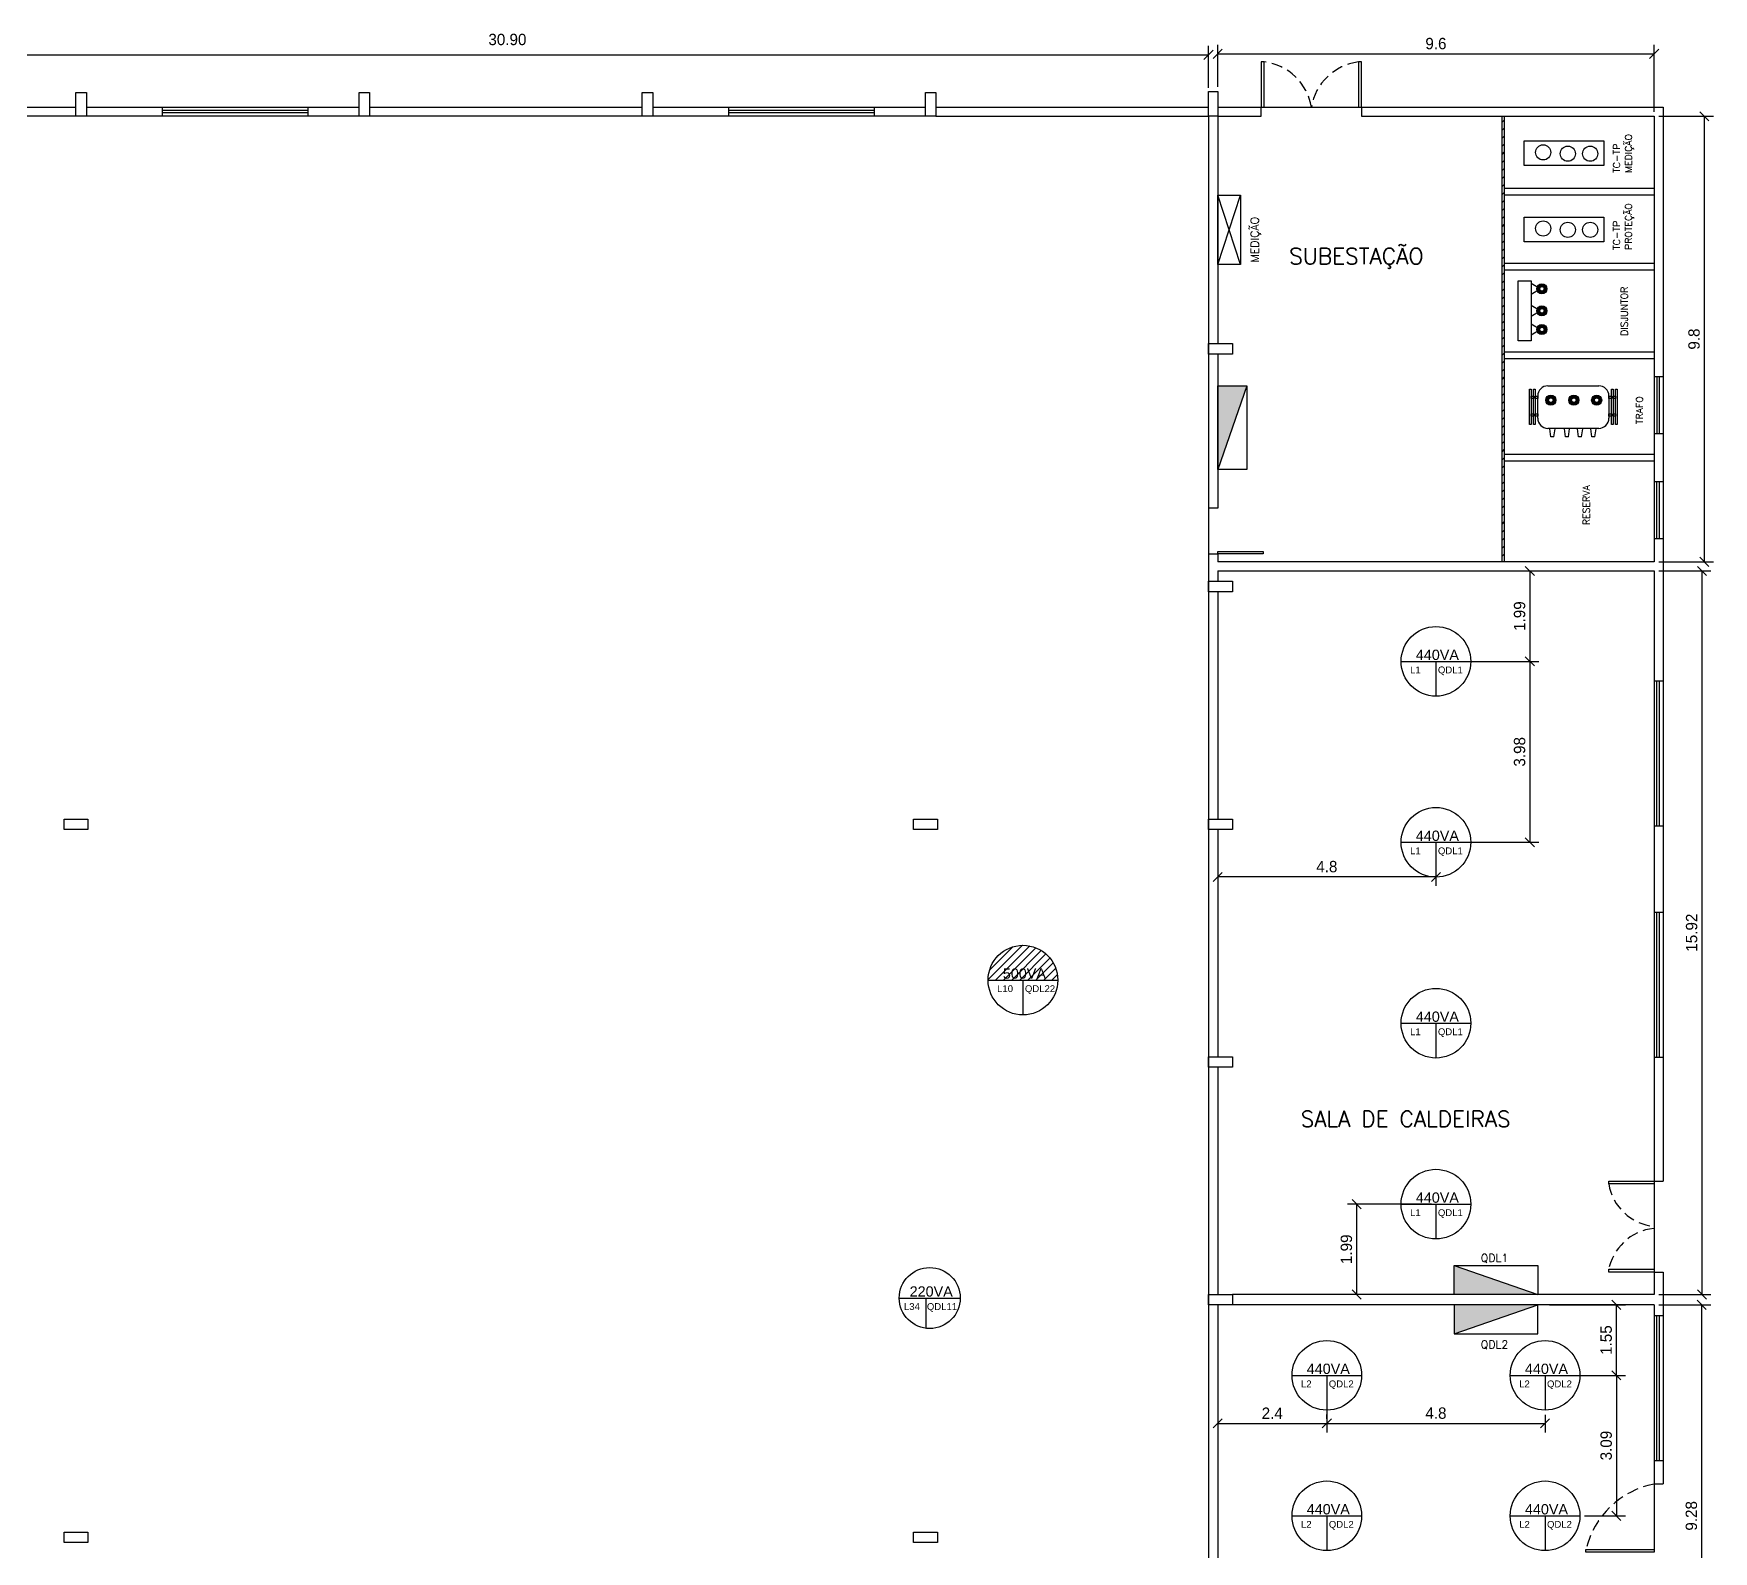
# Model space of a CAD drawing. Extents: x 196 to 565, y -49 to 207.
# Drawn here: x 303.82 to 340.78, y 29.26 to 62.65 of the extents above; entities that cross this region are included whole.
import ezdxf

# ---------------------------------------------------------------- set-up
doc = ezdxf.new("R2010")
doc.units = 0
doc.header["$MEASUREMENT"] = 0
doc.linetypes.add('DASHED2', pattern=[0.375, 0.25, -0.125])
doc.layers.get('0').update_dxf_attribs({"linetype": 'CONTINUOUS'})
doc.layers.get('DEFPOINTS').update_dxf_attribs({"linetype": 'CONTINUOUS'})
for name, color, linetype in [('_ARQ', 5, 'CONTINUOUS'), ('_ARQ-TEXTO', 4, 'CONTINUOUS'), ('_COTAS', 4, 'CONTINUOUS'), ('_ELT-LUMINARIAS', 3, 'CONTINUOUS'), ('_ELT-MÁQUINAS', 3, 'CONTINUOUS'), ('_ELT-PONTO', 2, 'CONTINUOUS'), ('_ELT-PONTO-TEXTO', 4, 'CONTINUOUS')]:
    doc.layers.add(name, color=color, linetype=linetype)
doc.styles.add('ARIAL', font='arial.ttf')
doc.styles.add('ROMANS', font='romans')
doc.dimstyles.new('LUMINOTECNICO', dxfattribs={"dimscale": 0, "dimtxt": 0.25, "dimasz": 0.2, "dimexe": 0.2, "dimexo": 0.1, "dimgap": 0.1, "dimtad": 1, "dimdsep": 46, "dimtxsty": 'Standard', "dimblk1": 'OBLIQUE', "dimblk2": 'OBLIQUE', "dimsah": 1, "dimcen": 0.2, "dimadec": 1, "dimazin": 0, "dimtfac": 1, "dimtmove": 0, "dimatfit": 3, "dimldrblk": 'OBLIQUE', "dimfxl": 1, "dimtolj": 1, "dimtzin": 0, "dimarcsym": 0})

# ---------------------------------------------------------------- blocks, each defined once
blk = doc.blocks.new('_OBLIQUE')
at = {"color": 0, "linetype": 'ByBlock'}
blk.add_line((-0.5, -0.5), (0.5, 0.5), dxfattribs=at)
blk = doc.blocks.new('*D28')
at = {"layer": '_COTAS', "color": 0, "linetype": 'Continuous', "lineweight": -2, "transparency": 16777216}
for p, q in [((329.873, 61.476), (329.873, 62.402)), ((329.873, 62.202), (339.473, 62.202)), ((339.473, 60.928), (339.473, 62.402))]:
    blk.add_line(p, q, dxfattribs=at)
at = {"layer": 'DEFPOINTS', "color": 0, "linetype": 'Continuous', "transparency": 16777216}
for p in [(339.473, 62.202), (329.873, 61.376), (339.473, 60.828)]:
    blk.add_point(p, dxfattribs=at)
at = {"layer": '_COTAS', "color": 0, "linetype": 'Continuous', "lineweight": -2, "transparency": 16777216, "xscale": 0.2, "yscale": 0.2, "zscale": 0.2, "rotation": 180}
blk.add_blockref('_OBLIQUE', (329.873, 62.202), dxfattribs=at)
at = {"layer": '_COTAS', "color": 0, "linetype": 'Continuous', "lineweight": -2, "transparency": 16777216, "xscale": 0.2, "yscale": 0.2, "zscale": 0.2}
blk.add_blockref('_OBLIQUE', (339.473, 62.202), dxfattribs=at)
at = {"layer": '_COTAS', "color": 0, "linetype": 'Continuous', "transparency": 16777216, "insert": (334.673, 62.427), "char_height": 0.25, "attachment_point": 5}
blk.add_mtext('\\A1;9.6', dxfattribs=at)
blk = doc.blocks.new('*D29')
at = {"layer": '_COTAS', "color": 0, "linetype": 'Continuous', "lineweight": -2, "transparency": 16777216}
for p, q in [((339.573, 60.828), (340.777, 60.828)), ((340.577, 60.828), (340.577, 51.028)), ((339.573, 51.028), (340.777, 51.028))]:
    blk.add_line(p, q, dxfattribs=at)
at = {"layer": 'DEFPOINTS', "color": 0, "linetype": 'Continuous', "transparency": 16777216}
for p in [(339.473, 60.828), (339.473, 51.028), (340.577, 51.028)]:
    blk.add_point(p, dxfattribs=at)
at = {"layer": '_COTAS', "color": 0, "linetype": 'Continuous', "lineweight": -2, "transparency": 16777216, "xscale": 0.2, "yscale": 0.2, "zscale": 0.2}
for p, rotation in [((340.577, 60.828), 90), ((340.577, 51.028), 270)]:
    blk.add_blockref('_OBLIQUE', p, dxfattribs=dict(at, rotation=rotation))
at = {"layer": '_COTAS', "color": 0, "linetype": 'Continuous', "transparency": 16777216, "insert": (340.352, 55.928), "char_height": 0.25, "attachment_point": 5, "rotation": 90}
blk.add_mtext('\\A1;9.8', dxfattribs=at)
blk = doc.blocks.new('*D30')
at = {"layer": '_COTAS', "color": 0, "linetype": 'Continuous', "lineweight": -2, "transparency": 16777216}
for p, q in [((339.573, 50.828), (340.724, 50.828)), ((340.524, 50.828), (340.524, 34.911)), ((339.573, 34.911), (340.724, 34.911))]:
    blk.add_line(p, q, dxfattribs=at)
at = {"layer": 'DEFPOINTS', "color": 0, "linetype": 'Continuous', "transparency": 16777216}
for p in [(339.473, 50.828), (339.473, 34.911), (340.524, 34.911)]:
    blk.add_point(p, dxfattribs=at)
at = {"layer": '_COTAS', "color": 0, "linetype": 'Continuous', "lineweight": -2, "transparency": 16777216, "xscale": 0.2, "yscale": 0.2, "zscale": 0.2}
for p, rotation in [((340.524, 50.828), 90), ((340.524, 34.911), 270)]:
    blk.add_blockref('_OBLIQUE', p, dxfattribs=dict(at, rotation=rotation))
at = {"layer": '_COTAS', "color": 0, "linetype": 'Continuous', "transparency": 16777216, "insert": (340.299, 42.87), "char_height": 0.25, "attachment_point": 5, "rotation": 90}
blk.add_mtext('\\A1;15.92', dxfattribs=at)
blk = doc.blocks.new('*D31')
at = {"layer": '_COTAS', "color": 0, "linetype": 'Continuous', "lineweight": -2, "transparency": 16777216}
for p, q in [((339.573, 34.682), (340.718, 34.682)), ((340.518, 34.682), (340.518, 25.4)), ((339.573, 25.4), (340.718, 25.4))]:
    blk.add_line(p, q, dxfattribs=at)
at = {"layer": 'DEFPOINTS', "color": 0, "linetype": 'Continuous', "transparency": 16777216}
for p in [(339.473, 34.682), (339.473, 25.4), (340.518, 25.4)]:
    blk.add_point(p, dxfattribs=at)
at = {"layer": '_COTAS', "color": 0, "linetype": 'Continuous', "lineweight": -2, "transparency": 16777216, "xscale": 0.2, "yscale": 0.2, "zscale": 0.2}
for p, rotation in [((340.518, 34.682), 90), ((340.518, 25.4), 270)]:
    blk.add_blockref('_OBLIQUE', p, dxfattribs=dict(at, rotation=rotation))
at = {"layer": '_COTAS', "color": 0, "linetype": 'Continuous', "transparency": 16777216, "insert": (340.293, 30.041), "char_height": 0.25, "attachment_point": 5, "rotation": 90}
blk.add_mtext('\\A1;9.28', dxfattribs=at)
blk = doc.blocks.new('LAMP_VaporMetal')
at = {"layer": '_ELT-LUMINARIAS', "linetype": 'Continuous'}
blk.add_circle((0, 0), 0.766, dxfattribs=at)
at = {"layer": '_ELT-MÁQUINAS', "linetype": 'Continuous'}
for p, q in [((-0.766, 0), (0.766, 0)), ((0, 0), (0, -0.766))]:
    blk.add_line(p, q, dxfattribs=at)
at = {"layer": '_ELT-LUMINARIAS', "linetype": 'Continuous', "style": 'ARIAL'}
for tag, p, height in [('220VA', (-0.442, 0.031), 0.226), ('L34', (-0.568, -0.263), 0.15), ('QDL5', (0.044, -0.263), 0.15)]:
    blk.add_attdef(tag, p, '', height=height, dxfattribs=at)
blk = doc.blocks.new('LAMP_Recapagem')
at = {"layer": '_ELT-LUMINARIAS', "linetype": 'Continuous'}
h = blk.add_hatch(dxfattribs=at)
h.set_pattern_fill('ANSI31', color=256)
h.set_pattern_definition([(45, (-325.58795, -41.82564), (-0.08838835, 0.08838835), [])])
h.paths.add_polyline_path([(-0.766, 0), (0.766, 0, 1)])
h.paths.add_polyline_path([(-0.5, -0.03), (0.562, -0.03), (0.562, 0.315), (-0.5, 0.315)], flags=9)
blk.add_circle((0, 0), 0.766, dxfattribs=at)
at = {"layer": '_ELT-MÁQUINAS', "linetype": 'Continuous'}
for p, q in [((-0.766, 0), (0.766, 0)), ((0, 0), (0, -0.766))]:
    blk.add_line(p, q, dxfattribs=at)
at = {"layer": '_ELT-LUMINARIAS', "linetype": 'Continuous', "style": 'ARIAL'}
for tag, p, height in [('990VA', (-0.442, 0.031), 0.226), ('L34', (-0.568, -0.263), 0.15), ('QDL5', (0.044, -0.263), 0.15)]:
    blk.add_attdef(tag, p, '', height=height, dxfattribs=at)
blk = doc.blocks.new('*D39')
at = {"layer": '_COTAS', "color": 0, "linetype": 'Continuous', "lineweight": -2, "transparency": 16777216}
for p, q in [((334.773, 50.828), (336.939, 50.828)), ((336.739, 50.828), (336.739, 48.838)), ((334.773, 48.838), (336.939, 48.838))]:
    blk.add_line(p, q, dxfattribs=at)
at = {"layer": 'DEFPOINTS', "color": 0, "linetype": 'Continuous', "transparency": 16777216}
for p in [(334.673, 50.828), (334.673, 48.838), (336.739, 48.838)]:
    blk.add_point(p, dxfattribs=at)
at = {"layer": '_COTAS', "color": 0, "linetype": 'Continuous', "lineweight": -2, "transparency": 16777216, "xscale": 0.2, "yscale": 0.2, "zscale": 0.2}
for p, rotation in [((336.739, 50.828), 90), ((336.739, 48.838), 270)]:
    blk.add_blockref('_OBLIQUE', p, dxfattribs=dict(at, rotation=rotation))
at = {"layer": '_COTAS', "color": 0, "linetype": 'Continuous', "transparency": 16777216, "insert": (336.514, 49.833), "char_height": 0.25, "attachment_point": 5, "rotation": 90}
blk.add_mtext('\\A1;1.99', dxfattribs=at)
blk = doc.blocks.new('*D40')
at = {"layer": '_COTAS', "color": 0, "linetype": 'Continuous', "lineweight": -2, "transparency": 16777216}
for p, q in [((334.773, 48.838), (336.939, 48.838)), ((336.739, 48.838), (336.739, 44.858)), ((334.773, 44.858), (336.939, 44.858))]:
    blk.add_line(p, q, dxfattribs=at)
at = {"layer": 'DEFPOINTS', "color": 0, "linetype": 'Continuous', "transparency": 16777216}
for p in [(334.673, 48.838), (334.673, 44.858), (336.739, 44.858)]:
    blk.add_point(p, dxfattribs=at)
at = {"layer": '_COTAS', "color": 0, "linetype": 'Continuous', "lineweight": -2, "transparency": 16777216, "xscale": 0.2, "yscale": 0.2, "zscale": 0.2}
for p, rotation in [((336.739, 48.838), 90), ((336.739, 44.858), 270)]:
    blk.add_blockref('_OBLIQUE', p, dxfattribs=dict(at, rotation=rotation))
at = {"layer": '_COTAS', "color": 0, "linetype": 'Continuous', "transparency": 16777216, "insert": (336.514, 46.848), "char_height": 0.25, "attachment_point": 5, "rotation": 90}
blk.add_mtext('\\A1;3.98', dxfattribs=at)
blk = doc.blocks.new('*D41')
at = {"layer": '_COTAS', "color": 0, "linetype": 'Continuous', "lineweight": -2, "transparency": 16777216}
for p, q in [((329.873, 44.758), (329.873, 43.897)), ((334.673, 44.758), (334.673, 43.897)), ((334.673, 44.097), (329.873, 44.097))]:
    blk.add_line(p, q, dxfattribs=at)
at = {"layer": 'DEFPOINTS', "color": 0, "linetype": 'Continuous', "transparency": 16777216}
for p in [(329.873, 44.858), (334.673, 44.858), (329.873, 44.097)]:
    blk.add_point(p, dxfattribs=at)
at = {"layer": '_COTAS', "color": 0, "linetype": 'Continuous', "lineweight": -2, "transparency": 16777216, "xscale": 0.2, "yscale": 0.2, "zscale": 0.2, "rotation": 180}
blk.add_blockref('_OBLIQUE', (329.873, 44.097), dxfattribs=at)
at = {"layer": '_COTAS', "color": 0, "linetype": 'Continuous', "lineweight": -2, "transparency": 16777216, "xscale": 0.2, "yscale": 0.2, "zscale": 0.2}
blk.add_blockref('_OBLIQUE', (334.673, 44.097), dxfattribs=at)
at = {"layer": '_COTAS', "color": 0, "linetype": 'Continuous', "transparency": 16777216, "insert": (332.273, 44.322), "char_height": 0.25, "attachment_point": 5}
blk.add_mtext('\\A1;4.8', dxfattribs=at)
blk = doc.blocks.new('*D42')
at = {"layer": '_COTAS', "color": 0, "linetype": 'Continuous', "lineweight": -2, "transparency": 16777216}
for p, q in [((334.573, 36.898), (332.729, 36.898)), ((332.929, 36.898), (332.929, 34.911)), ((334.573, 34.911), (332.729, 34.911))]:
    blk.add_line(p, q, dxfattribs=at)
at = {"layer": 'DEFPOINTS', "color": 0, "linetype": 'Continuous', "transparency": 16777216}
for p in [(334.673, 36.898), (332.929, 34.911), (334.673, 34.911)]:
    blk.add_point(p, dxfattribs=at)
at = {"layer": '_COTAS', "color": 0, "linetype": 'Continuous', "lineweight": -2, "transparency": 16777216, "xscale": 0.2, "yscale": 0.2, "zscale": 0.2}
for p, rotation in [((332.929, 36.898), 90), ((332.929, 34.911), 270)]:
    blk.add_blockref('_OBLIQUE', p, dxfattribs=dict(at, rotation=rotation))
at = {"layer": '_COTAS', "color": 0, "linetype": 'Continuous', "transparency": 16777216, "insert": (332.704, 35.905), "char_height": 0.25, "attachment_point": 5, "rotation": 90}
blk.add_mtext('\\A1;1.99', dxfattribs=at)
blk = doc.blocks.new('*D43')
at = {"layer": '_COTAS', "color": 0, "linetype": 'Continuous', "lineweight": -2, "transparency": 16777216}
for p, q in [((329.873, 33.032), (329.873, 31.874)), ((332.273, 33.032), (332.273, 31.874)), ((329.873, 32.074), (332.273, 32.074))]:
    blk.add_line(p, q, dxfattribs=at)
at = {"layer": 'DEFPOINTS', "color": 0, "linetype": 'Continuous', "transparency": 16777216}
for p in [(329.873, 33.132), (332.273, 33.132), (332.273, 32.074)]:
    blk.add_point(p, dxfattribs=at)
at = {"layer": '_COTAS', "color": 0, "linetype": 'Continuous', "lineweight": -2, "transparency": 16777216, "xscale": 0.2, "yscale": 0.2, "zscale": 0.2, "rotation": 180}
blk.add_blockref('_OBLIQUE', (329.873, 32.074), dxfattribs=at)
at = {"layer": '_COTAS', "color": 0, "linetype": 'Continuous', "lineweight": -2, "transparency": 16777216, "xscale": 0.2, "yscale": 0.2, "zscale": 0.2}
blk.add_blockref('_OBLIQUE', (332.273, 32.074), dxfattribs=at)
at = {"layer": '_COTAS', "color": 0, "linetype": 'Continuous', "transparency": 16777216, "insert": (331.073, 32.299), "char_height": 0.25, "attachment_point": 5}
blk.add_mtext('\\A1;2.4', dxfattribs=at)
blk = doc.blocks.new('*D45')
at = {"layer": '_COTAS', "color": 0, "linetype": 'Continuous', "lineweight": -2, "transparency": 16777216}
for p, q in [((332.273, 32.174), (332.273, 32.274)), ((337.073, 32.266), (337.073, 31.874)), ((332.273, 32.074), (337.073, 32.074))]:
    blk.add_line(p, q, dxfattribs=at)
at = {"layer": 'DEFPOINTS', "color": 0, "linetype": 'Continuous', "transparency": 16777216}
for p in [(337.073, 32.366), (332.273, 32.074), (337.073, 32.074)]:
    blk.add_point(p, dxfattribs=at)
at = {"layer": '_COTAS', "color": 0, "linetype": 'Continuous', "lineweight": -2, "transparency": 16777216, "xscale": 0.2, "yscale": 0.2, "zscale": 0.2, "rotation": 180}
blk.add_blockref('_OBLIQUE', (332.273, 32.074), dxfattribs=at)
at = {"layer": '_COTAS', "color": 0, "linetype": 'Continuous', "lineweight": -2, "transparency": 16777216, "xscale": 0.2, "yscale": 0.2, "zscale": 0.2}
blk.add_blockref('_OBLIQUE', (337.073, 32.074), dxfattribs=at)
at = {"layer": '_COTAS', "color": 0, "linetype": 'Continuous', "transparency": 16777216, "insert": (334.673, 32.299), "char_height": 0.25, "attachment_point": 5}
blk.add_mtext('\\A1;4.8', dxfattribs=at)
blk = doc.blocks.new('*D46')
at = {"layer": '_COTAS', "color": 0, "linetype": 'Continuous', "lineweight": -2, "transparency": 16777216}
for p, q in [((337.173, 34.682), (338.844, 34.682)), ((338.644, 33.132), (338.644, 34.682)), ((337.173, 33.132), (338.844, 33.132))]:
    blk.add_line(p, q, dxfattribs=at)
at = {"layer": 'DEFPOINTS', "color": 0, "linetype": 'Continuous', "transparency": 16777216}
for p in [(337.073, 34.682), (338.644, 34.682), (337.073, 33.132)]:
    blk.add_point(p, dxfattribs=at)
at = {"layer": '_COTAS', "color": 0, "linetype": 'Continuous', "lineweight": -2, "transparency": 16777216, "xscale": 0.2, "yscale": 0.2, "zscale": 0.2}
for p, rotation in [((338.644, 34.682), 90), ((338.644, 33.132), 270)]:
    blk.add_blockref('_OBLIQUE', p, dxfattribs=dict(at, rotation=rotation))
at = {"layer": '_COTAS', "color": 0, "linetype": 'Continuous', "transparency": 16777216, "insert": (338.419, 33.907), "char_height": 0.25, "attachment_point": 5, "rotation": 90}
blk.add_mtext('\\A1;1.55', dxfattribs=at)
blk = doc.blocks.new('*D47')
at = {"layer": '_COTAS', "color": 0, "linetype": 'Continuous', "lineweight": -2, "transparency": 16777216}
for p, q in [((337.939, 33.132), (338.844, 33.132)), ((338.644, 33.132), (338.644, 30.042)), ((337.939, 30.042), (338.844, 30.042))]:
    blk.add_line(p, q, dxfattribs=at)
at = {"layer": 'DEFPOINTS', "color": 0, "linetype": 'Continuous', "transparency": 16777216}
for p in [(337.839, 33.132), (337.839, 30.042), (338.644, 30.042)]:
    blk.add_point(p, dxfattribs=at)
at = {"layer": '_COTAS', "color": 0, "linetype": 'Continuous', "lineweight": -2, "transparency": 16777216, "xscale": 0.2, "yscale": 0.2, "zscale": 0.2}
for p, rotation in [((338.644, 33.132), 90), ((338.644, 30.042), 270)]:
    blk.add_blockref('_OBLIQUE', p, dxfattribs=dict(at, rotation=rotation))
at = {"layer": '_COTAS', "color": 0, "linetype": 'Continuous', "transparency": 16777216, "insert": (338.419, 31.587), "char_height": 0.25, "attachment_point": 5, "rotation": 90}
blk.add_mtext('\\A1;3.09', dxfattribs=at)

msp = doc.modelspace()

# ---------------------------------------------------------------- hatches: boundary and pattern name
at = {"layer": '_ARQ'}
h = msp.add_hatch(dxfattribs=at)
h.set_pattern_fill('ANSI31', color=256, style=0)
h.set_pattern_definition([(45, (66.87959, -73.14091), (-0.08838835, 0.08838835), [])])
h.paths.add_polyline_path([(336.182, 60.828), (336.13, 60.828), (336.13, 51.028), (336.182, 51.028)])
at = {"layer": '_ELT-PONTO', "linetype": 'Continuous'}
h = msp.add_hatch(color=256, dxfattribs=at)
h.paths.add_polyline_path([(336.894, 57.034, 1), (337.116, 57.034, 1)])
h.paths.add_polyline_path([(337.054, 57.034, -1), (336.956, 57.034, -1)], flags=16)
h = msp.add_hatch(color=256, dxfattribs=at)
h.paths.add_polyline_path([(336.894, 56.55, 1), (337.116, 56.55, 1)])
h.paths.add_polyline_path([(337.054, 56.55, -1), (336.956, 56.55, -1)], flags=16)
h = msp.add_hatch(color=256, dxfattribs=at)
h.paths.add_polyline_path([(336.894, 56.137, 1), (337.116, 56.137, 1)])
h.paths.add_polyline_path([(337.054, 56.137, -1), (336.956, 56.137, -1)], flags=16)
for points in [[(329.873, 53.061), (330.51, 54.901), (329.873, 54.901)], [(336.913, 34.911), (335.072, 35.548), (335.072, 34.911)], [(335.072, 34.682), (335.072, 34.045), (336.913, 34.682)]]:
    msp.add_hatch(color=256, dxfattribs=at).paths.add_polyline_path(points)
h = msp.add_hatch(color=256, dxfattribs=at)
h.paths.add_polyline_path([(337.311, 54.585, 1), (337.09, 54.585, 1)])
h.paths.add_polyline_path([(337.151, 54.585, -1), (337.25, 54.585, -1)], flags=16)
h = msp.add_hatch(color=256, dxfattribs=at)
h.paths.add_polyline_path([(337.708, 54.475, 1), (337.708, 54.696, 1)])
h.paths.add_polyline_path([(337.708, 54.635, -1), (337.708, 54.536, -1)], flags=16)
h = msp.add_hatch(color=256, dxfattribs=at)
h.paths.add_polyline_path([(338.32, 54.585, 1), (338.099, 54.585, 1)])
h.paths.add_polyline_path([(338.16, 54.585, -1), (338.259, 54.585, -1)], flags=16)

# ---------------------------------------------------------------- linework, layer by layer
at = {"layer": '_ARQ'}
for p, q in [((298.756, 61.028), (304.756, 61.028)), ((304.985, 61.028), (310.985, 61.028)), ((306.658, 60.825), (306.658, 61.028)), ((309.858, 61.028), (309.858, 60.825)), ((311.214, 61.028), (317.214, 61.028)), ((317.444, 61.028), (323.444, 61.028)), ((319.117, 60.825), (319.117, 61.028)), ((322.317, 61.028), (322.317, 60.825)), ((323.673, 61.028), (329.67, 61.028)), ((329.873, 61.028), (339.673, 61.028)), ((339.673, 61.028), (339.673, 37.405)), ((306.658, 60.963), (309.855, 60.963)), ((306.658, 60.91), (309.855, 60.91)), ((319.117, 60.963), (322.314, 60.963)), ((319.117, 60.91), (322.314, 60.91)), ((323.673, 60.828), (329.673, 60.828)), ((329.673, 60.828), (329.673, 22.343)), ((329.873, 60.828), (329.873, 55.828)), ((329.873, 60.828), (330.827, 60.828)), ((333.037, 60.828), (339.473, 60.828)), ((336.13, 51.028), (336.13, 60.828)), ((336.182, 51.028), (336.182, 60.828)), ((339.473, 60.828), (339.473, 51.028)), ((336.182, 59.248), (339.473, 59.248)), ((336.182, 59.098), (339.473, 59.098)), ((336.182, 57.598), (339.473, 57.598)), ((336.182, 57.448), (339.473, 57.448)), ((336.182, 55.648), (339.473, 55.648)), ((336.182, 55.498), (339.473, 55.498)), ((339.473, 55.103), (339.676, 55.103)), ((339.538, 53.853), (339.538, 55.103)), ((339.591, 53.853), (339.591, 55.103)), ((339.473, 53.853), (339.676, 53.853)), ((336.182, 53.398), (339.473, 53.398)), ((336.182, 53.248), (339.473, 53.248)), ((339.47, 52.792), (339.673, 52.792)), ((339.535, 51.541), (339.535, 52.792)), ((339.588, 51.541), (339.588, 52.792)), ((339.47, 51.541), (339.673, 51.541)), ((329.673, 51.207), (329.873, 51.207)), ((329.873, 51.207), (329.873, 51.028)), ((339.473, 51.028), (329.873, 51.028)), ((329.873, 50.828), (339.473, 50.828)), ((329.873, 50.828), (329.873, 50.599)), ((339.473, 50.828), (339.473, 37.405)), ((329.873, 50.37), (329.873, 45.37)), ((339.473, 48.411), (339.673, 48.411)), ((339.535, 45.211), (339.535, 48.408)), ((339.588, 45.211), (339.588, 48.408)), ((329.873, 45.14), (329.873, 40.14)), ((339.673, 45.211), (339.473, 45.211)), ((339.473, 43.321), (339.673, 43.321)), ((339.535, 40.121), (339.535, 43.318)), ((339.588, 40.121), (339.588, 43.318)), ((329.873, 39.911), (329.873, 34.911)), ((339.673, 40.121), (339.473, 40.121)), ((339.473, 37.405), (339.673, 37.405)), ((339.473, 35.405), (339.673, 35.405)), ((339.473, 35.405), (339.473, 34.911)), ((339.673, 35.405), (339.673, 30.742)), ((339.473, 34.911), (330.197, 34.911)), ((329.873, 34.682), (329.873, 28.742)), ((339.473, 34.682), (330.197, 34.682)), ((339.47, 34.451), (339.673, 34.451)), ((339.535, 31.251), (339.535, 34.448)), ((339.588, 31.251), (339.588, 34.448)), ((339.673, 31.251), (339.47, 31.251))]:
    msp.add_line(p, q, dxfattribs=at)
at = {"layer": '_ARQ', "linetype": 'Continuous'}
for p, q in [((330.827, 61.026), (333.037, 61.026)), ((330.827, 60.828), (330.827, 61.026)), ((333.037, 61.026), (333.037, 60.828)), ((323.444, 60.828), (286.298, 60.828)), ((329.873, 55.599), (329.873, 52.207)), ((329.873, 52.207), (329.673, 52.207)), ((339.473, 37.405), (339.473, 35.405)), ((339.473, 34.682), (339.473, 30.742)), ((339.473, 30.742), (339.473, 29.302)), ((339.473, 30.742), (339.673, 30.742))]:
    msp.add_line(p, q, dxfattribs=at)
for points in [[(330.827, 61.026), (330.897, 61.026), (330.897, 62.026), (330.827, 62.026)], [(332.967, 61.026), (333.037, 61.026), (333.037, 62.026), (332.967, 62.026)], [(329.873, 60.828), (329.67, 60.828), (329.67, 61.376), (329.873, 61.376)], [(339.473, 37.345), (338.473, 37.345), (338.473, 37.405), (339.473, 37.405)], [(339.473, 35.405), (338.473, 35.405), (338.473, 35.465), (339.473, 35.465)], [(339.473, 29.242), (337.973, 29.242), (337.973, 29.302), (339.473, 29.302)]]:
    msp.add_lwpolyline(points, close=True, dxfattribs=at)
at = {"layer": '_ARQ'}
for points in [[(304.985, 61.353), (304.985, 60.828), (304.756, 60.828), (304.756, 61.353)], [(311.214, 61.353), (311.214, 60.828), (310.985, 60.828), (310.985, 61.353)], [(317.444, 61.353), (317.444, 60.828), (317.214, 60.828), (317.214, 61.353)], [(323.673, 61.353), (323.673, 60.828), (323.444, 60.828), (323.444, 61.353)], [(329.673, 55.828), (330.197, 55.828), (330.197, 55.599), (329.673, 55.599)], [(329.873, 51.207), (329.873, 51.257), (330.873, 51.257), (330.873, 51.207)], [(329.673, 50.599), (330.197, 50.599), (330.197, 50.37), (329.673, 50.37)], [(304.494, 45.37), (305.018, 45.37), (305.018, 45.14), (304.494, 45.14)], [(323.181, 45.37), (323.706, 45.37), (323.706, 45.14), (323.181, 45.14)], [(329.673, 45.37), (330.197, 45.37), (330.197, 45.14), (329.673, 45.14)], [(329.673, 40.14), (330.197, 40.14), (330.197, 39.911), (329.673, 39.911)], [(329.673, 34.911), (330.197, 34.911), (330.197, 34.682), (329.673, 34.682)], [(304.494, 29.682), (305.018, 29.682), (305.018, 29.453), (304.494, 29.453)], [(323.181, 29.682), (323.706, 29.682), (323.706, 29.453), (323.181, 29.453)]]:
    msp.add_lwpolyline(points, close=True, dxfattribs=at)
at = {"layer": '_ARQ', "linetype": 'DASHED2'}
for centre, radius, start, end in [((330.745, 60.832), 1.204, 9.3793, 82.7104), ((333.12, 60.83), 1.204, 97.2896, 170.6207), ((339.593, 37.535), 1.136, 189.6213, 263.9217), ((339.586, 35.235), 1.136, 96.0783, 170.3787), ((339.847, 28.851), 1.927, 101.1833, 166.4784)]:
    msp.add_arc(centre, radius, start, end, dxfattribs=at)
at = {"layer": '_COTAS', "linetype": 'Continuous'}
for p, q in [((298.756, 62.181), (329.67, 62.181)), ((329.67, 61.453), (329.67, 62.381))]:
    msp.add_line(p, q, dxfattribs=at)
at = {"layer": '_ELT-LUMINARIAS', "linetype": 'Continuous'}
for p, q in [((322.867, 34.833), (324.209, 34.833)), ((323.45, 34.833), (323.45, 34.162))]:
    msp.add_line(p, q, dxfattribs=at)
msp.add_circle((323.538, 34.833), 0.671, dxfattribs=at)
at = {"layer": '_ELT-PONTO', "linetype": 'Continuous'}
for p, q in [((329.873, 57.565), (330.374, 59.092)), ((330.374, 57.565), (329.873, 59.092)), ((330.51, 54.901), (329.873, 53.061)), ((337.137, 54.9), (338.253, 54.9)), ((336.912, 54.189), (336.912, 54.675)), ((338.478, 54.675), (338.478, 54.189)), ((338.253, 53.964), (337.137, 53.964)), ((337.773, 53.964), (337.613, 53.964)), ((337.202, 53.779), (337.18, 53.951)), ((337.268, 53.779), (337.202, 53.779)), ((337.268, 53.779), (337.293, 53.951)), ((337.522, 53.779), (337.5, 53.951)), ((337.588, 53.779), (337.522, 53.779)), ((337.588, 53.779), (337.612, 53.951)), ((337.812, 53.779), (337.79, 53.951)), ((337.877, 53.779), (337.812, 53.779)), ((337.877, 53.779), (337.902, 53.951)), ((338.105, 53.779), (338.083, 53.951)), ((338.171, 53.779), (338.105, 53.779)), ((338.171, 53.779), (338.195, 53.951)), ((335.072, 35.548), (336.913, 34.911)), ((335.072, 34.045), (336.913, 34.682))]:
    msp.add_line(p, q, dxfattribs=at)
for points in [[(336.615, 59.743), (336.615, 60.286), (338.368, 60.286), (338.368, 59.743)], [(329.873, 59.092), (330.374, 59.092), (330.374, 57.565), (329.873, 57.565)], [(336.615, 58.069), (336.615, 58.612), (338.368, 58.612), (338.368, 58.069)], [(336.484, 55.89), (336.484, 57.21), (336.765, 57.21), (336.765, 55.89)], [(336.968, 57.034), (336.765, 57.151), (336.765, 56.917)], [(336.968, 56.55), (336.765, 56.667), (336.765, 56.433)], [(336.968, 56.137), (336.765, 56.254), (336.765, 56.02)], [(329.873, 54.901), (330.51, 54.901), (330.51, 53.061), (329.873, 53.061)], [(336.767, 54.049), (336.729, 54.049), (336.729, 54.825), (336.767, 54.825)], [(336.858, 54.049), (336.82, 54.049), (336.82, 54.825), (336.858, 54.825)], [(338.57, 54.049), (338.532, 54.049), (338.532, 54.825), (338.57, 54.825)], [(338.662, 54.049), (338.624, 54.049), (338.624, 54.825), (338.662, 54.825)], [(336.82, 54.623), (336.766, 54.623), (336.766, 54.675), (336.82, 54.675)], [(336.912, 54.623), (336.858, 54.623), (336.858, 54.675), (336.912, 54.675)], [(338.532, 54.623), (338.478, 54.623), (338.478, 54.675), (338.532, 54.675)], [(338.624, 54.623), (338.57, 54.623), (338.57, 54.675), (338.624, 54.675)], [(336.82, 54.232), (336.766, 54.232), (336.766, 54.284), (336.82, 54.284)], [(336.912, 54.232), (336.858, 54.232), (336.858, 54.284), (336.912, 54.284)], [(338.532, 54.232), (338.478, 54.232), (338.478, 54.284), (338.532, 54.284)], [(338.624, 54.232), (338.57, 54.232), (338.57, 54.284), (338.624, 54.284)], [(335.072, 34.911), (335.072, 35.548), (336.913, 35.548), (336.913, 34.911)], [(335.072, 34.682), (335.072, 34.045), (336.913, 34.045), (336.913, 34.682)]]:
    msp.add_lwpolyline(points, close=True, dxfattribs=at)
for centre, radius in [((337.032, 60.035), 0.167), ((337.575, 60.006), 0.167), ((338.067, 60.006), 0.167), ((337.032, 58.361), 0.167), ((337.575, 58.332), 0.167), ((338.067, 58.332), 0.167), ((337.005, 57.034), 0.111), ((337.005, 57.034), 0.0492), ((337.005, 56.55), 0.111), ((337.005, 56.55), 0.0492), ((337.005, 56.137), 0.111), ((337.005, 56.137), 0.0492), ((337.201, 54.585), 0.111), ((337.708, 54.585), 0.111), ((338.209, 54.585), 0.111), ((337.201, 54.585), 0.0492), ((337.708, 54.585), 0.0492), ((338.209, 54.585), 0.0492)]:
    msp.add_circle(centre, radius, dxfattribs=at)
for centre, start, end in [((337.137, 54.675), 90, 180), ((338.253, 54.675), 0, 90), ((337.137, 54.189), 180, 270), ((338.253, 54.189), 270, 0)]:
    msp.add_arc(centre, 0.225, start, end, dxfattribs=at)

# ---------------------------------------------------------------- block references
at = {"layer": '_COTAS', "linetype": 'Continuous', "xscale": 0.2, "yscale": 0.2, "zscale": 0.2}
msp.add_blockref('_OBLIQUE', (329.67, 62.181), dxfattribs=at)
at = {"layer": '_ELT-LUMINARIAS', "linetype": 'Continuous'}
for name, p, values in [('LAMP_VaporMetal', (334.673, 48.838), {'220VA': '440VA', 'L34': 'L1', 'QDL5': 'QDL1'}), ('LAMP_VaporMetal', (334.673, 44.858), {'220VA': '440VA', 'L34': 'L1', 'QDL5': 'QDL1'}), ('LAMP_Recapagem', (325.588, 41.826), {'L34': 'L10', 'QDL5': 'QDL22', '990VA': '500VA'}), ('LAMP_VaporMetal', (334.673, 40.878), {'220VA': '440VA', 'L34': 'L1', 'QDL5': 'QDL1'}), ('LAMP_VaporMetal', (334.673, 36.898), {'220VA': '440VA', 'L34': 'L1', 'QDL5': 'QDL1'}), ('LAMP_VaporMetal', (332.273, 33.132), {'220VA': '440VA', 'L34': 'L2', 'QDL5': 'QDL2'}), ('LAMP_VaporMetal', (337.073, 33.132), {'220VA': '440VA', 'L34': 'L2', 'QDL5': 'QDL2'}), ('LAMP_VaporMetal', (332.273, 30.042), {'220VA': '440VA', 'L34': 'L2', 'QDL5': 'QDL2'}), ('LAMP_VaporMetal', (337.073, 30.042), {'220VA': '440VA', 'L34': 'L2', 'QDL5': 'QDL2'})]:
    msp.add_blockref(name, p, dxfattribs=at).add_auto_attribs(values)

# ---------------------------------------------------------------- texts
at = {"layer": '_ARQ-TEXTO', "style": 'ROMANS'}
for s, p in [('SUBESTAÇÃO', (331.444, 57.577)), ('SALA DE CALDEIRAS', (331.698, 38.597))]:
    msp.add_text(s, height=0.35, dxfattribs=at).set_placement(p)
at = {"layer": '_COTAS', "linetype": 'Continuous', "insert": (314.247, 62.517), "char_height": 0.25, "attachment_point": 5}
msp.add_mtext('30.90', dxfattribs=at)
at = {"layer": '_ELT-LUMINARIAS', "linetype": 'Continuous', "style": 'ARIAL'}
for tag, p, height in [('220VA', (323.096, 34.864), 0.226), ('L34', (322.97, 34.57), 0.15), ('QDL11', (323.475, 34.57), 0.15)]:
    msp.add_attdef(tag, p, '', height=height, dxfattribs=at)
at = {"layer": '_ELT-PONTO-TEXTO', "style": 'ROMANS'}
for s, height, p in [('MEDIÇÃO', 0.15, (338.984, 59.583)), ('TC-TP', 0.15, (338.722, 59.583)), ('PROTEÇÃO', 0.15, (338.984, 57.888)), ('MEDIÇÃO', 0.176, (330.774, 57.613)), ('TC-TP', 0.15, (338.722, 57.888)), ('DISJUNTOR', 0.15, (338.893, 55.999)), ('TRAFO', 0.15, (339.225, 54.057)), ('RESERVA', 0.15, (338.055, 51.837))]:
    msp.add_text(s, height=height, rotation=90, dxfattribs=at).set_placement(p)
for s, p in [('QDL1', (335.66, 35.626)), ('QDL2', (335.66, 33.722))]:
    msp.add_text(s, height=0.176, dxfattribs=at).set_placement(p)

# ---------------------------------------------------------------- dimensions: what is measured, and where the dimension line sits
at = {"layer": '_COTAS', "linetype": 'Continuous'}
for base, p1, p2, picture, middle in [((339.473, 62.202), (329.873, 61.376), (339.473, 60.828), '*D28', (334.673, 62.427)), ((332.273, 32.074), (329.873, 33.132), (332.273, 33.132), '*D43', (331.073, 32.299)), ((337.073, 32.074), (332.273, 32.074), (337.073, 32.366), '*D45', (334.673, 32.299))]:
    dim = msp.add_linear_dim(base=base, p1=p1, p2=p2, dimstyle='LUMINOTECNICO', override={"dimscale": 1}, dxfattribs=at)
    dim.commit()
    dim.dimension.update_dxf_attribs({"geometry": picture, "text_midpoint": middle})
for base, p1, p2, picture, middle in [((340.577, 51.028), (339.473, 60.828), (339.473, 51.028), '*D29', (340.352, 55.928)), ((336.739, 48.838), (334.673, 50.828), (334.673, 48.838), '*D39', (336.514, 49.833)), ((340.524, 34.911), (339.473, 50.828), (339.473, 34.911), '*D30', (340.299, 42.87)), ((338.644, 34.682), (337.073, 33.132), (337.073, 34.682), '*D46', (338.419, 33.907)), ((340.518, 25.4), (339.473, 34.682), (339.473, 25.4), '*D31', (340.293, 30.041)), ((338.644, 30.042), (337.839, 33.132), (337.839, 30.042), '*D47', (338.419, 31.587))]:
    dim = msp.add_linear_dim(base=base, p1=p1, p2=p2, angle=90, dimstyle='LUMINOTECNICO', override={"dimscale": 1}, dxfattribs=at)
    dim.commit()
    dim.dimension.update_dxf_attribs({"geometry": picture, "text_midpoint": middle})
for base, p1, p2, picture, middle in [((336.739, 44.858), (334.673, 48.838), (334.673, 44.858), '*D40', (336.739, 46.848)), ((332.929, 34.911), (334.673, 36.898), (334.673, 34.911), '*D42', (332.929, 35.905))]:
    dim = msp.add_linear_dim(base=base, p1=p1, p2=p2, angle=90, dimstyle='LUMINOTECNICO', override={"dimscale": 1}, dxfattribs=at)
    dim.commit()
    dim.dimension.update_dxf_attribs({"geometry": picture, "text_midpoint": middle, "dimtype": 160})
dim = msp.add_linear_dim(base=(329.873, 44.097), p1=(334.673, 44.858), p2=(329.873, 44.858), dimstyle='LUMINOTECNICO', override={"dimscale": 1}, dxfattribs=at)
dim.commit()
dim.dimension.update_dxf_attribs({"geometry": '*D41', "text_midpoint": (332.273, 44.097), "dimtype": 160})

doc.saveas('drawing.dxf')
